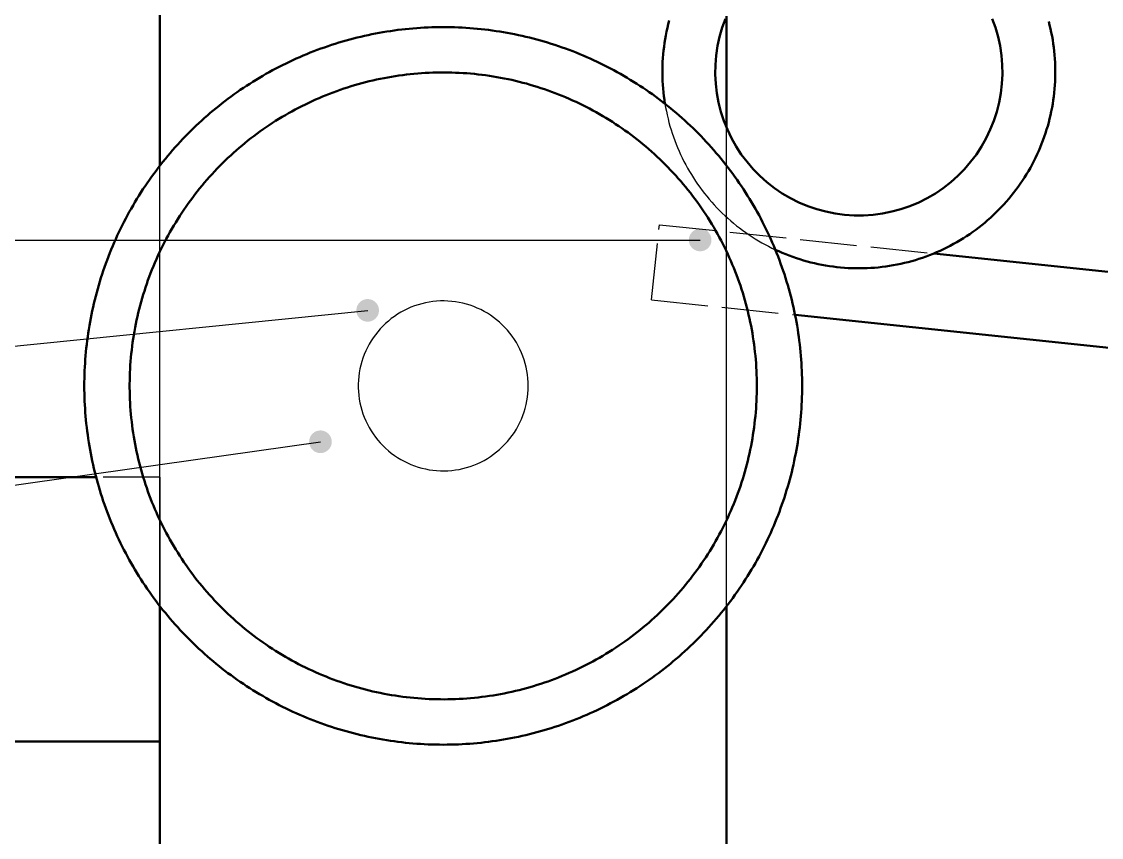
# Model space of a CAD drawing. Header units: millimetres. Extents: x 0 to 594, y 0 to 420.
# Drawn here: x 299.8 to 357, y 299.8 to 343 of the extents above; entities that cross this region are included whole.
import ezdxf

# ---------------------------------------------------------------- set-up
doc = ezdxf.new("R2010")
doc.units = ezdxf.units.MM
doc.linetypes.add('ISO02-TRAZOS', pattern=[3.75, 3, -0.75])
for name, color, linetype, lineweight in [('01-VISIBLE', 7, 'CONTINUOUS', 50), ('02-OCULTA', 4, 'ISO02-TRAZOS', 25), ('08-FINA', 5, 'CONTINUOUS', 25)]:
    doc.layers.add(name, color=color, linetype=linetype, lineweight=lineweight)

msp = doc.modelspace()

# ---------------------------------------------------------------- hatches: boundary and pattern name
at = {"layer": '08-FINA'}
h = msp.add_hatch(color=7, dxfattribs=at)
h.dxf.hatch_style = 1
edge = h.paths.add_edge_path()
edge.add_arc((335.767, 331.443), 0.6, 0, 360)
h = msp.add_hatch(color=7, dxfattribs=at)
h.dxf.hatch_style = 1
edge = h.paths.add_edge_path()
edge.add_arc((318.167, 327.717), 0.6, 0, 360)
h = msp.add_hatch(color=7, dxfattribs=at)
h.dxf.hatch_style = 1
edge = h.paths.add_edge_path()
edge.add_arc((315.667, 320.759), 0.6, 0, 360)

# ---------------------------------------------------------------- linework, layer by layer
at = {"layer": '01-VISIBLE'}
for points in [[(307.167, 335.379), (307.167, 349.107)], [(334.13, 343.069), (334.079, 342.873), (334.032, 342.677), (333.988, 342.479), (333.949, 342.281), (333.913, 342.081), (333.881, 341.882), (333.853, 341.681), (333.829, 341.48), (333.809, 341.279), (333.793, 341.078), (333.78, 340.876), (333.772, 340.673), (333.767, 340.471), (333.767, 340.269), (333.77, 340.067), (333.778, 339.864), (333.789, 339.662), (333.804, 339.461), (333.823, 339.259), (333.846, 339.058), (333.873, 338.858), (333.904, 338.658)], [(351.224, 343.164), (351.395, 342.691), (351.534, 342.209), (351.641, 341.718), (351.716, 341.221), (351.757, 340.72), (351.766, 340.217), (351.741, 339.715), (351.683, 339.216), (351.592, 338.722), (351.468, 338.235), (351.313, 337.757), (351.127, 337.29), (350.91, 336.837), (350.663, 336.399), (350.388, 335.978), (350.086, 335.576), (349.758, 335.196), (349.406, 334.837), (349.03, 334.503), (348.634, 334.194), (348.218, 333.913), (347.784, 333.659), (347.334, 333.434), (346.871, 333.24), (346.395, 333.077), (345.91, 332.946), (345.418, 332.847), (344.919, 332.78), (344.418, 332.747), (343.915, 332.747), (343.414, 332.78), (342.916, 332.847), (342.423, 332.946), (341.938, 333.077), (341.463, 333.24), (340.999, 333.434), (340.549, 333.659), (340.116, 333.913), (339.699, 334.194), (339.303, 334.503), (338.928, 334.837), (338.575, 335.196), (338.247, 335.576), (337.945, 335.978), (337.67, 336.399), (337.424, 336.837), (337.207, 337.29), (337.02, 337.757), (336.865, 338.235), (336.742, 338.722), (336.651, 339.216), (336.593, 339.715), (336.568, 340.217), (336.576, 340.72), (336.618, 341.221), (336.692, 341.718), (336.799, 342.209), (336.939, 342.691), (337.11, 343.164)], [(337.167, 337.383), (337.167, 343.303)], [(339.744, 330.93), (339.926, 330.847), (340.11, 330.767), (340.294, 330.691), (340.481, 330.618), (340.669, 330.549), (340.858, 330.483), (341.048, 330.422), (341.239, 330.363), (341.432, 330.309), (341.625, 330.258), (341.82, 330.211), (342.015, 330.168), (342.211, 330.128), (342.408, 330.093), (342.605, 330.061), (342.803, 330.033), (343.002, 330.008), (343.201, 329.988), (343.4, 329.971), (343.6, 329.958), (343.8, 329.949), (344, 329.944), (344.2, 329.943), (344.4, 329.946), (344.6, 329.952), (344.799, 329.962), (344.999, 329.976), (345.198, 329.994), (345.397, 330.016), (345.596, 330.042), (345.793, 330.071), (345.991, 330.104), (346.187, 330.141), (346.383, 330.182), (346.578, 330.226), (346.772, 330.275), (346.965, 330.327), (347.158, 330.382), (347.349, 330.442), (347.538, 330.505), (347.727, 330.571), (347.914, 330.642), (348.1, 330.715), (348.285, 330.793), (348.468, 330.874), (348.649, 330.958), (348.829, 331.046), (349.006, 331.138), (349.183, 331.232), (349.357, 331.331), (349.529, 331.432), (349.7, 331.537), (349.868, 331.645), (350.034, 331.756), (350.198, 331.871), (350.36, 331.988), (350.52, 332.109), (350.677, 332.233), (350.832, 332.359), (350.984, 332.489), (351.134, 332.622), (351.281, 332.757), (351.426, 332.895), (351.568, 333.036), (351.707, 333.18), (351.843, 333.326), (351.977, 333.475), (352.107, 333.627), (352.235, 333.781), (352.36, 333.937), (352.481, 334.096), (352.6, 334.257), (352.715, 334.42), (352.828, 334.586), (352.937, 334.753), (353.043, 334.923), (353.145, 335.095), (353.245, 335.269), (353.341, 335.444), (353.433, 335.621), (353.522, 335.801), (353.608, 335.981), (353.69, 336.164), (353.769, 336.348), (353.844, 336.533), (353.915, 336.72), (353.983, 336.908), (354.047, 337.098), (354.108, 337.288), (354.165, 337.48), (354.218, 337.673), (354.268, 337.867), (354.313, 338.061), (354.355, 338.257), (354.394, 338.453), (354.428, 338.65), (354.459, 338.848), (354.486, 339.046), (354.509, 339.245), (354.528, 339.444), (354.543, 339.643), (354.555, 339.843), (354.562, 340.043), (354.566, 340.243), (354.566, 340.443), (354.562, 340.643), (354.555, 340.843), (354.543, 341.043), (354.528, 341.242), (354.509, 341.441), (354.485, 341.64), (354.459, 341.838), (354.428, 342.036), (354.393, 342.233), (354.355, 342.429), (354.313, 342.625), (354.267, 342.82), (354.218, 343.013)], [(322.167, 342.717), (321.966, 342.716), (321.766, 342.713), (321.566, 342.707), (321.366, 342.7), (321.166, 342.691), (320.966, 342.679), (320.766, 342.665), (320.566, 342.649), (320.367, 342.631), (320.167, 342.611), (319.968, 342.589), (319.769, 342.565), (319.571, 342.539), (319.373, 342.51), (319.175, 342.48), (318.977, 342.447), (318.78, 342.413), (318.583, 342.376), (318.386, 342.337), (318.19, 342.296), (317.995, 342.253), (317.799, 342.208), (317.605, 342.161), (317.411, 342.112), (317.217, 342.061), (317.024, 342.008), (316.831, 341.952), (316.639, 341.895), (316.448, 341.836), (316.257, 341.775), (316.067, 341.711), (315.878, 341.646), (315.689, 341.579), (315.501, 341.509), (315.314, 341.438), (315.128, 341.365), (314.942, 341.29), (314.757, 341.213), (314.573, 341.134), (314.39, 341.053), (314.208, 340.97), (314.026, 340.885), (313.846, 340.798), (313.666, 340.709), (313.487, 340.619), (313.31, 340.526), (313.133, 340.432), (312.957, 340.336), (312.783, 340.238), (312.609, 340.138), (312.436, 340.036), (312.265, 339.933), (312.094, 339.827), (311.925, 339.72), (311.757, 339.612), (311.59, 339.501), (311.424, 339.389), (311.26, 339.274), (311.096, 339.159), (310.934, 339.041), (310.773, 338.922), (310.613, 338.801), (310.455, 338.678), (310.298, 338.554), (310.142, 338.428), (309.988, 338.3), (309.835, 338.171), (309.683, 338.04), (309.533, 337.908), (309.384, 337.774), (309.236, 337.638), (309.09, 337.501), (308.946, 337.363), (308.803, 337.223), (308.661, 337.081), (308.521, 336.938), (308.382, 336.793), (308.245, 336.647), (308.11, 336.5), (307.976, 336.351), (307.843, 336.201), (307.712, 336.049), (307.583, 335.896), (307.456, 335.741), (307.33, 335.586), (307.205, 335.429), (307.083, 335.27), (306.962, 335.111), (306.843, 334.95), (306.725, 334.787), (306.609, 334.624), (306.495, 334.459), (306.383, 334.294), (306.272, 334.127), (306.163, 333.958), (306.056, 333.789), (305.951, 333.619), (305.847, 333.447), (305.746, 333.275), (305.646, 333.101), (305.548, 332.926), (305.452, 332.751), (305.357, 332.574), (305.265, 332.396), (305.174, 332.218), (305.086, 332.038), (304.999, 331.857), (304.914, 331.676), (304.831, 331.494), (304.75, 331.311), (304.671, 331.126), (304.594, 330.942), (304.519, 330.756), (304.445, 330.57), (304.374, 330.382), (304.305, 330.194), (304.238, 330.006), (304.172, 329.816), (304.109, 329.626), (304.048, 329.436), (303.988, 329.244), (303.931, 329.052), (303.876, 328.86), (303.823, 328.667), (303.772, 328.473), (303.722, 328.279), (303.675, 328.084), (303.63, 327.889), (303.587, 327.693), (303.547, 327.497), (303.508, 327.301), (303.471, 327.104), (303.436, 326.907), (303.404, 326.709), (303.373, 326.511), (303.345, 326.313), (303.319, 326.114), (303.294, 325.915), (303.272, 325.716), (303.252, 325.517), (303.234, 325.317), (303.218, 325.118), (303.205, 324.918), (303.193, 324.718), (303.184, 324.518), (303.176, 324.318), (303.171, 324.118), (303.168, 323.917), (303.167, 323.717), (303.168, 323.517), (303.171, 323.316), (303.176, 323.116), (303.184, 322.916), (303.193, 322.716), (303.205, 322.516), (303.218, 322.316), (303.234, 322.116), (303.252, 321.917), (303.272, 321.718), (303.294, 321.519), (303.319, 321.32), (303.345, 321.121), (303.373, 320.923), (303.404, 320.725), (303.436, 320.527), (303.471, 320.33), (303.508, 320.133), (303.547, 319.937), (303.587, 319.74), (303.63, 319.545), (303.675, 319.35), (303.722, 319.155), (303.772, 318.961), (303.823, 318.767), (303.876, 318.574), (303.931, 318.381), (303.988, 318.19), (304.048, 317.998), (304.109, 317.808), (304.172, 317.617), (304.238, 317.428), (304.305, 317.239), (304.374, 317.052), (304.445, 316.864), (304.519, 316.678), (304.594, 316.492), (304.671, 316.307), (304.75, 316.123), (304.831, 315.94), (304.914, 315.758), (304.999, 315.576), (305.086, 315.396), (305.174, 315.216), (305.265, 315.038), (305.357, 314.86), (305.452, 314.683), (305.548, 314.508), (305.646, 314.333), (305.746, 314.159), (305.847, 313.987), (305.951, 313.815), (306.056, 313.645), (306.163, 313.475), (306.272, 313.307), (306.383, 313.14), (306.495, 312.974), (306.609, 312.81), (306.725, 312.646), (306.843, 312.484), (306.962, 312.323), (307.083, 312.164), (307.205, 312.005), (307.33, 311.848), (307.456, 311.693), (307.583, 311.538), (307.712, 311.385), (307.843, 311.233), (307.976, 311.083), (308.11, 310.934), (308.245, 310.787), (308.382, 310.641), (308.521, 310.496), (308.661, 310.353), (308.803, 310.211), (308.946, 310.071), (309.09, 309.933), (309.236, 309.795), (309.384, 309.66), (309.533, 309.526), (309.683, 309.394), (309.835, 309.263), (309.988, 309.134), (310.142, 309.006), (310.298, 308.88), (310.455, 308.756), (310.613, 308.633), (310.773, 308.512), (310.934, 308.393), (311.096, 308.275), (311.26, 308.159), (311.424, 308.045), (311.59, 307.933), (311.757, 307.822), (311.925, 307.713), (312.094, 307.606), (312.265, 307.501), (312.436, 307.398), (312.609, 307.296), (312.783, 307.196), (312.957, 307.098), (313.133, 307.002), (313.31, 306.908), (313.487, 306.815), (313.666, 306.725), (313.846, 306.636), (314.026, 306.549), (314.208, 306.464), (314.39, 306.381), (314.573, 306.3), (314.757, 306.221), (314.942, 306.144), (315.128, 306.069), (315.314, 305.996), (315.501, 305.924), (315.689, 305.855), (315.878, 305.788), (316.067, 305.723), (316.257, 305.659), (316.448, 305.598), (316.639, 305.539), (316.831, 305.481), (317.024, 305.426), (317.217, 305.373), (317.411, 305.322), (317.605, 305.273), (317.799, 305.226), (317.995, 305.181), (318.19, 305.138), (318.386, 305.097), (318.583, 305.058), (318.78, 305.021), (318.977, 304.987), (319.175, 304.954), (319.373, 304.924), (319.571, 304.895), (319.769, 304.869), (319.968, 304.845), (320.167, 304.822), (320.367, 304.802), (320.566, 304.784), (320.766, 304.769), (320.966, 304.755), (321.166, 304.743), (321.366, 304.734), (321.566, 304.726), (321.766, 304.721), (321.966, 304.718), (322.167, 304.717)], [(322.167, 304.717), (322.367, 304.718), (322.567, 304.721), (322.767, 304.726), (322.968, 304.734), (323.168, 304.743), (323.368, 304.755), (323.568, 304.769), (323.767, 304.784), (323.967, 304.802), (324.166, 304.822), (324.365, 304.845), (324.564, 304.869), (324.762, 304.895), (324.961, 304.924), (325.159, 304.954), (325.356, 304.987), (325.554, 305.021), (325.751, 305.058), (325.947, 305.097), (326.143, 305.138), (326.339, 305.181), (326.534, 305.226), (326.729, 305.273), (326.923, 305.322), (327.116, 305.373), (327.31, 305.426), (327.502, 305.481), (327.694, 305.539), (327.885, 305.598), (328.076, 305.659), (328.266, 305.723), (328.455, 305.788), (328.644, 305.855), (328.832, 305.924), (329.019, 305.996), (329.206, 306.069), (329.391, 306.144), (329.576, 306.221), (329.76, 306.3), (329.943, 306.381), (330.126, 306.464), (330.307, 306.549), (330.488, 306.636), (330.667, 306.725), (330.846, 306.815), (331.024, 306.908), (331.2, 307.002), (331.376, 307.098), (331.551, 307.196), (331.724, 307.296), (331.897, 307.398), (332.069, 307.501), (332.239, 307.606), (332.408, 307.713), (332.576, 307.822), (332.743, 307.933), (332.909, 308.045), (333.074, 308.159), (333.237, 308.275), (333.399, 308.393), (333.56, 308.512), (333.72, 308.633), (333.878, 308.756), (334.035, 308.88), (334.191, 309.006), (334.345, 309.134), (334.499, 309.263), (334.65, 309.394), (334.801, 309.526), (334.949, 309.66), (335.097, 309.795), (335.243, 309.933), (335.388, 310.071), (335.531, 310.211), (335.672, 310.353), (335.812, 310.496), (335.951, 310.641), (336.088, 310.787), (336.224, 310.934), (336.358, 311.083), (336.49, 311.233), (336.621, 311.385), (336.75, 311.538), (336.878, 311.693), (337.004, 311.848), (337.128, 312.005), (337.251, 312.164), (337.371, 312.323), (337.491, 312.484), (337.608, 312.646), (337.724, 312.81), (337.838, 312.974), (337.951, 313.14), (338.061, 313.307), (338.17, 313.475), (338.277, 313.645), (338.383, 313.815), (338.486, 313.987), (338.588, 314.159), (338.688, 314.333), (338.786, 314.508), (338.882, 314.683), (338.976, 314.86), (339.068, 315.038), (339.159, 315.216), (339.248, 315.396), (339.334, 315.576), (339.419, 315.758), (339.502, 315.94), (339.583, 316.123), (339.662, 316.307), (339.739, 316.492), (339.815, 316.678), (339.888, 316.864), (339.959, 317.052), (340.028, 317.239), (340.096, 317.428), (340.161, 317.617), (340.224, 317.808), (340.286, 317.998), (340.345, 318.19), (340.402, 318.381), (340.457, 318.574), (340.511, 318.767), (340.562, 318.961), (340.611, 319.155), (340.658, 319.35), (340.703, 319.545), (340.746, 319.74), (340.787, 319.937), (340.826, 320.133), (340.862, 320.33), (340.897, 320.527), (340.93, 320.725), (340.96, 320.923), (340.989, 321.121), (341.015, 321.32), (341.039, 321.519), (341.061, 321.718), (341.081, 321.917), (341.099, 322.116), (341.115, 322.316), (341.129, 322.516), (341.14, 322.716), (341.15, 322.916), (341.157, 323.116), (341.162, 323.316), (341.166, 323.517), (341.167, 323.717), (341.166, 323.917), (341.162, 324.118), (341.157, 324.318), (341.15, 324.518), (341.14, 324.718), (341.129, 324.918), (341.115, 325.118), (341.099, 325.317), (341.081, 325.517), (341.061, 325.716), (341.039, 325.915), (341.015, 326.114), (340.989, 326.313), (340.96, 326.511), (340.93, 326.709), (340.897, 326.907), (340.862, 327.104), (340.826, 327.301), (340.787, 327.497), (340.746, 327.693), (340.703, 327.889), (340.658, 328.084), (340.611, 328.279), (340.562, 328.473), (340.511, 328.667), (340.457, 328.86), (340.402, 329.052), (340.345, 329.244), (340.286, 329.436), (340.224, 329.626), (340.161, 329.816), (340.096, 330.006), (340.028, 330.194), (339.959, 330.382), (339.888, 330.57), (339.815, 330.756), (339.739, 330.942), (339.662, 331.126), (339.583, 331.311), (339.502, 331.494), (339.419, 331.676), (339.334, 331.857), (339.248, 332.038), (339.159, 332.218), (339.068, 332.396), (338.976, 332.574), (338.882, 332.751), (338.786, 332.926), (338.688, 333.101), (338.588, 333.275), (338.486, 333.447), (338.383, 333.619), (338.277, 333.789), (338.17, 333.958), (338.061, 334.127), (337.951, 334.294), (337.838, 334.459), (337.724, 334.624), (337.608, 334.787), (337.491, 334.95), (337.371, 335.111), (337.251, 335.27), (337.128, 335.429), (337.004, 335.586), (336.878, 335.741), (336.75, 335.896), (336.621, 336.049), (336.49, 336.201), (336.358, 336.351), (336.224, 336.5), (336.088, 336.647), (335.951, 336.793), (335.812, 336.938), (335.672, 337.081), (335.531, 337.223), (335.388, 337.363), (335.243, 337.501), (335.097, 337.638), (334.949, 337.774), (334.801, 337.908), (334.65, 338.04), (334.499, 338.171), (334.345, 338.3), (334.191, 338.428), (334.035, 338.554), (333.878, 338.678), (333.72, 338.801), (333.56, 338.922), (333.399, 339.041), (333.237, 339.159), (333.074, 339.274), (332.909, 339.389), (332.743, 339.501), (332.576, 339.612), (332.408, 339.72), (332.239, 339.827), (332.069, 339.933), (331.897, 340.036), (331.724, 340.138), (331.551, 340.238), (331.376, 340.336), (331.2, 340.432), (331.024, 340.526), (330.846, 340.619), (330.667, 340.709), (330.488, 340.798), (330.307, 340.885), (330.126, 340.97), (329.943, 341.053), (329.76, 341.134), (329.576, 341.213), (329.391, 341.29), (329.206, 341.365), (329.019, 341.438), (328.832, 341.509), (328.644, 341.579), (328.455, 341.646), (328.266, 341.711), (328.076, 341.775), (327.885, 341.836), (327.694, 341.895), (327.502, 341.952), (327.31, 342.008), (327.116, 342.061), (326.923, 342.112), (326.729, 342.161), (326.534, 342.208), (326.339, 342.253), (326.143, 342.296), (325.947, 342.337), (325.751, 342.376), (325.554, 342.413), (325.356, 342.447), (325.159, 342.48), (324.961, 342.51), (324.762, 342.539), (324.564, 342.565), (324.365, 342.589), (324.166, 342.611), (323.967, 342.631), (323.767, 342.649), (323.568, 342.665), (323.368, 342.679), (323.168, 342.691), (322.968, 342.7), (322.767, 342.707), (322.567, 342.713), (322.367, 342.716), (322.167, 342.717)], [(338.767, 323.717), (338.765, 323.917), (338.762, 324.117), (338.756, 324.317), (338.747, 324.517), (338.736, 324.717), (338.723, 324.917), (338.708, 325.117), (338.689, 325.316), (338.669, 325.515), (338.646, 325.714), (338.621, 325.913), (338.593, 326.111), (338.563, 326.309), (338.531, 326.506), (338.496, 326.703), (338.459, 326.9), (338.419, 327.096), (338.377, 327.292), (338.333, 327.487), (338.286, 327.682), (338.237, 327.876), (338.186, 328.07), (338.132, 328.263), (338.076, 328.455), (338.018, 328.646), (337.957, 328.837), (337.894, 329.027), (337.829, 329.216), (337.762, 329.405), (337.692, 329.593), (337.62, 329.779), (337.546, 329.965), (337.469, 330.15), (337.391, 330.334), (337.31, 330.518), (337.227, 330.7), (337.141, 330.881), (337.054, 331.061), (336.964, 331.24), (336.872, 331.418), (336.778, 331.594), (336.682, 331.77), (336.584, 331.945), (336.484, 332.118), (336.382, 332.29), (336.277, 332.461), (336.171, 332.63), (336.062, 332.798), (335.952, 332.965), (335.839, 333.131), (335.725, 333.295), (335.608, 333.458), (335.49, 333.619), (335.369, 333.779), (335.247, 333.938), (335.123, 334.095), (334.997, 334.25), (334.869, 334.404), (334.739, 334.557), (334.607, 334.707), (334.474, 334.857), (334.339, 335.004), (334.202, 335.15), (334.063, 335.295), (333.922, 335.437), (333.78, 335.578), (333.636, 335.717), (333.491, 335.855), (333.343, 335.99), (333.195, 336.124), (333.044, 336.256), (332.892, 336.387), (332.739, 336.515), (332.584, 336.642), (332.427, 336.766), (332.269, 336.889), (332.109, 337.01), (331.948, 337.129), (331.786, 337.246), (331.622, 337.361), (331.457, 337.474), (331.29, 337.585), (331.122, 337.694), (330.953, 337.801), (330.782, 337.906), (330.611, 338.009), (330.438, 338.11), (330.264, 338.208), (330.088, 338.305), (329.912, 338.399), (329.734, 338.492), (329.555, 338.582), (329.376, 338.67), (329.195, 338.756), (329.013, 338.839), (328.83, 338.921), (328.646, 339), (328.461, 339.077), (328.276, 339.152), (328.089, 339.225), (327.902, 339.295), (327.713, 339.363), (327.524, 339.429), (327.334, 339.492), (327.144, 339.553), (326.952, 339.612), (326.76, 339.669), (326.568, 339.723), (326.374, 339.775), (326.18, 339.824), (325.986, 339.872), (325.791, 339.917), (325.595, 339.959), (325.399, 339.999), (325.202, 340.037), (325.005, 340.072), (324.808, 340.105), (324.61, 340.136), (324.412, 340.164), (324.213, 340.19), (324.015, 340.214), (323.816, 340.235), (323.616, 340.254), (323.417, 340.27), (323.217, 340.284), (323.017, 340.295), (322.817, 340.304), (322.617, 340.311), (322.417, 340.315), (322.217, 340.317), (322.017, 340.316), (321.816, 340.313), (321.616, 340.308), (321.416, 340.3), (321.216, 340.29), (321.016, 340.277), (320.817, 340.262), (320.617, 340.244), (320.418, 340.225), (320.219, 340.202), (320.021, 340.178), (319.822, 340.151), (319.624, 340.121), (319.427, 340.089), (319.229, 340.055), (319.033, 340.018), (318.836, 339.979), (318.64, 339.938), (318.445, 339.894), (318.25, 339.848), (318.056, 339.8), (317.862, 339.749), (317.669, 339.696), (317.477, 339.641), (317.285, 339.583), (317.094, 339.523), (316.904, 339.461), (316.714, 339.396), (316.526, 339.329), (316.338, 339.26), (316.151, 339.189), (315.965, 339.115), (315.779, 339.039), (315.595, 338.961), (315.412, 338.88), (315.229, 338.798), (315.048, 338.713), (314.868, 338.626), (314.688, 338.537), (314.51, 338.446), (314.333, 338.352), (314.157, 338.257), (313.983, 338.159), (313.809, 338.059), (313.637, 337.958), (313.465, 337.854), (313.296, 337.748), (313.127, 337.64), (312.96, 337.53), (312.794, 337.418), (312.629, 337.304), (312.466, 337.188), (312.304, 337.07), (312.144, 336.95), (311.985, 336.828), (311.828, 336.704), (311.672, 336.579), (311.518, 336.451), (311.365, 336.322), (311.214, 336.191), (311.064, 336.058), (310.916, 335.923), (310.77, 335.786), (310.625, 335.648), (310.482, 335.508), (310.341, 335.366), (310.201, 335.223), (310.063, 335.078), (309.927, 334.931), (309.793, 334.782), (309.66, 334.632), (309.529, 334.481), (309.4, 334.327), (309.273, 334.173), (309.148, 334.016), (309.025, 333.859), (308.904, 333.7), (308.784, 333.539), (308.667, 333.377), (308.551, 333.213), (308.438, 333.048), (308.326, 332.882), (308.217, 332.715), (308.109, 332.546), (308.004, 332.375), (307.9, 332.204), (307.799, 332.031), (307.7, 331.858), (307.603, 331.682), (307.508, 331.506), (307.415, 331.329), (307.324, 331.15), (307.235, 330.971), (307.149, 330.79), (307.065, 330.609), (306.983, 330.426), (306.903, 330.242), (306.825, 330.058), (306.75, 329.872), (306.677, 329.686), (306.606, 329.499), (306.538, 329.311), (306.471, 329.122), (306.407, 328.932), (306.345, 328.742), (306.286, 328.551), (306.229, 328.359), (306.174, 328.166), (306.122, 327.973), (306.071, 327.779), (306.024, 327.585), (305.978, 327.39), (305.935, 327.194), (305.894, 326.998), (305.856, 326.802), (305.82, 326.605), (305.786, 326.408), (305.755, 326.21), (305.726, 326.012), (305.7, 325.813), (305.675, 325.615), (305.654, 325.416), (305.635, 325.216), (305.618, 325.017), (305.603, 324.817), (305.591, 324.617), (305.581, 324.417), (305.574, 324.217), (305.569, 324.017), (305.567, 323.817), (305.567, 323.617), (305.569, 323.417), (305.574, 323.217), (305.581, 323.016), (305.591, 322.817), (305.603, 322.617), (305.618, 322.417), (305.635, 322.218), (305.654, 322.018), (305.675, 321.819), (305.7, 321.621), (305.726, 321.422), (305.755, 321.224), (305.786, 321.026), (305.82, 320.829), (305.856, 320.632), (305.894, 320.436), (305.935, 320.24), (305.978, 320.044), (306.024, 319.849), (306.071, 319.655), (306.122, 319.461), (306.174, 319.268), (306.229, 319.075), (306.286, 318.883), (306.345, 318.692), (306.407, 318.502), (306.471, 318.312), (306.538, 318.123), (306.606, 317.935), (306.677, 317.748), (306.75, 317.561), (306.825, 317.376), (306.903, 317.191), (306.983, 317.008), (307.065, 316.825), (307.149, 316.644), (307.235, 316.463), (307.324, 316.283), (307.415, 316.105), (307.508, 315.928), (307.603, 315.751), (307.7, 315.576), (307.799, 315.402), (307.9, 315.23), (308.004, 315.058), (308.109, 314.888), (308.217, 314.719), (308.326, 314.552), (308.438, 314.386), (308.551, 314.221), (308.667, 314.057), (308.784, 313.895), (308.904, 313.734), (309.025, 313.575), (309.148, 313.417), (309.273, 313.261), (309.4, 313.106), (309.529, 312.953), (309.66, 312.802), (309.793, 312.652), (309.927, 312.503), (310.063, 312.356), (310.201, 312.211), (310.341, 312.068), (310.482, 311.926), (310.625, 311.786), (310.77, 311.648), (310.916, 311.511), (311.064, 311.376), (311.214, 311.243), (311.365, 311.112), (311.518, 310.983), (311.672, 310.855), (311.828, 310.73), (311.985, 310.606), (312.144, 310.484), (312.304, 310.364), (312.466, 310.246), (312.629, 310.13), (312.794, 310.016), (312.96, 309.904), (313.127, 309.794), (313.296, 309.686), (313.465, 309.58), (313.637, 309.476), (313.809, 309.374), (313.983, 309.275), (314.157, 309.177), (314.333, 309.081), (314.51, 308.988), (314.688, 308.897), (314.868, 308.808), (315.048, 308.721), (315.229, 308.636), (315.412, 308.553), (315.595, 308.473), (315.779, 308.395), (315.965, 308.319), (316.151, 308.245), (316.338, 308.174), (316.526, 308.105), (316.714, 308.038), (316.904, 307.973), (317.094, 307.911), (317.285, 307.851), (317.477, 307.793), (317.669, 307.738), (317.862, 307.685), (318.056, 307.634), (318.25, 307.586), (318.445, 307.54), (318.64, 307.496), (318.836, 307.454), (319.033, 307.415), (319.229, 307.379), (319.427, 307.345), (319.624, 307.313), (319.822, 307.283), (320.021, 307.256), (320.219, 307.232), (320.418, 307.209), (320.617, 307.189), (320.817, 307.172), (321.016, 307.157), (321.216, 307.144), (321.416, 307.134), (321.616, 307.126), (321.816, 307.121), (322.017, 307.118), (322.217, 307.117), (322.417, 307.119), (322.617, 307.123), (322.817, 307.13), (323.017, 307.139), (323.217, 307.15), (323.417, 307.164), (323.616, 307.18), (323.816, 307.199), (324.015, 307.22), (324.213, 307.244), (324.412, 307.269), (324.61, 307.298), (324.808, 307.328), (325.005, 307.361), (325.202, 307.397), (325.399, 307.435), (325.595, 307.475), (325.791, 307.517), (325.986, 307.562), (326.18, 307.609), (326.374, 307.659), (326.568, 307.711), (326.76, 307.765), (326.952, 307.822), (327.144, 307.881), (327.334, 307.942), (327.524, 308.005), (327.713, 308.071), (327.902, 308.139), (328.089, 308.209), (328.276, 308.282), (328.461, 308.357), (328.646, 308.434), (328.83, 308.513), (329.013, 308.594), (329.195, 308.678), (329.376, 308.764), (329.555, 308.852), (329.734, 308.942), (329.912, 309.035), (330.088, 309.129), (330.264, 309.226), (330.438, 309.324), (330.611, 309.425), (330.782, 309.528), (330.953, 309.633), (331.122, 309.74), (331.29, 309.849), (331.457, 309.96), (331.622, 310.073), (331.786, 310.188), (331.948, 310.305), (332.109, 310.424), (332.269, 310.545), (332.427, 310.668), (332.584, 310.792), (332.739, 310.919), (332.892, 311.047), (333.044, 311.177), (333.195, 311.31), (333.343, 311.443), (333.491, 311.579), (333.636, 311.717), (333.78, 311.856), (333.922, 311.997), (334.063, 312.139), (334.202, 312.284), (334.339, 312.43), (334.474, 312.577), (334.607, 312.726), (334.739, 312.877), (334.869, 313.03), (334.997, 313.184), (335.123, 313.339), (335.247, 313.496), (335.369, 313.655), (335.49, 313.815), (335.608, 313.976), (335.725, 314.139), (335.839, 314.303), (335.952, 314.468), (336.062, 314.635), (336.171, 314.804), (336.277, 314.973), (336.382, 315.144), (336.484, 315.316), (336.584, 315.489), (336.682, 315.664), (336.778, 315.839), (336.872, 316.016), (336.964, 316.194), (337.054, 316.373), (337.141, 316.553), (337.227, 316.734), (337.31, 316.916), (337.391, 317.099), (337.469, 317.284), (337.546, 317.469), (337.62, 317.654), (337.692, 317.841), (337.762, 318.029), (337.829, 318.217), (337.894, 318.407), (337.957, 318.597), (338.018, 318.788), (338.076, 318.979), (338.132, 319.171), (338.186, 319.364), (338.237, 319.558), (338.286, 319.752), (338.333, 319.946), (338.377, 320.142), (338.419, 320.337), (338.459, 320.534), (338.496, 320.73), (338.531, 320.928), (338.563, 321.125), (338.593, 321.323), (338.621, 321.521), (338.646, 321.72), (338.669, 321.919), (338.689, 322.118), (338.708, 322.317), (338.723, 322.517), (338.736, 322.717), (338.747, 322.916), (338.756, 323.116), (338.762, 323.317), (338.765, 323.517), (338.767, 323.717)], [(348.132, 330.728), (403.147, 324.946)], [(340.791, 327.478), (402.915, 320.948)], [(303.792, 318.883), (294.167, 318.883)], [(307.167, 291.174), (307.167, 312.055)], [(337.167, 291.174), (337.167, 312.055)], [(307.167, 304.883), (294.167, 304.883)]]:
    msp.add_lwpolyline(points, dxfattribs=at)
at = {"layer": '02-OCULTA'}
for points in [[(307.167, 291.174), (307.167, 350.343)], [(337.167, 291.174), (337.167, 350.343)], [(341.167, 323.717), (341.166, 323.917), (341.162, 324.118), (341.157, 324.318), (341.15, 324.518), (341.14, 324.718), (341.129, 324.918), (341.115, 325.118), (341.099, 325.317), (341.081, 325.517), (341.061, 325.716), (341.039, 325.915), (341.015, 326.114), (340.989, 326.313), (340.96, 326.511), (340.93, 326.709), (340.897, 326.907), (340.862, 327.104), (340.826, 327.301), (340.787, 327.497), (340.746, 327.693), (340.703, 327.889), (340.658, 328.084), (340.611, 328.279), (340.562, 328.473), (340.511, 328.667), (340.457, 328.86), (340.402, 329.052), (340.345, 329.244), (340.286, 329.436), (340.224, 329.626), (340.161, 329.816), (340.096, 330.006), (340.028, 330.194), (339.959, 330.382), (339.888, 330.57), (339.815, 330.756), (339.739, 330.942), (339.662, 331.126), (339.583, 331.311), (339.502, 331.494), (339.419, 331.676), (339.334, 331.857), (339.248, 332.038), (339.159, 332.218), (339.068, 332.396), (338.976, 332.574), (338.882, 332.751), (338.786, 332.926), (338.688, 333.101), (338.588, 333.275), (338.486, 333.447), (338.383, 333.619), (338.277, 333.789), (338.17, 333.958), (338.061, 334.127), (337.951, 334.294), (337.838, 334.459), (337.724, 334.624), (337.608, 334.787), (337.491, 334.95), (337.371, 335.111), (337.251, 335.27), (337.128, 335.429), (337.004, 335.586), (336.878, 335.741), (336.75, 335.896), (336.621, 336.049), (336.49, 336.201), (336.358, 336.351), (336.224, 336.5), (336.088, 336.647), (335.951, 336.793), (335.812, 336.938), (335.672, 337.081), (335.531, 337.223), (335.388, 337.363), (335.243, 337.501), (335.097, 337.638), (334.949, 337.774), (334.801, 337.908), (334.65, 338.04), (334.499, 338.171), (334.345, 338.3), (334.191, 338.428), (334.035, 338.554), (333.878, 338.678), (333.72, 338.801), (333.56, 338.922), (333.399, 339.041), (333.237, 339.159), (333.074, 339.274), (332.909, 339.389), (332.743, 339.501), (332.576, 339.612), (332.408, 339.72), (332.239, 339.827), (332.069, 339.933), (331.897, 340.036), (331.724, 340.138), (331.551, 340.238), (331.376, 340.336), (331.2, 340.432), (331.024, 340.526), (330.846, 340.619), (330.667, 340.709), (330.488, 340.798), (330.307, 340.885), (330.126, 340.97), (329.943, 341.053), (329.76, 341.134), (329.576, 341.213), (329.391, 341.29), (329.206, 341.365), (329.019, 341.438), (328.832, 341.509), (328.644, 341.579), (328.455, 341.646), (328.266, 341.711), (328.076, 341.775), (327.885, 341.836), (327.694, 341.895), (327.502, 341.952), (327.31, 342.008), (327.116, 342.061), (326.923, 342.112), (326.729, 342.161), (326.534, 342.208), (326.339, 342.253), (326.143, 342.296), (325.947, 342.337), (325.751, 342.376), (325.554, 342.413), (325.356, 342.447), (325.159, 342.48), (324.961, 342.51), (324.762, 342.539), (324.564, 342.565), (324.365, 342.589), (324.166, 342.611), (323.967, 342.631), (323.767, 342.649), (323.568, 342.665), (323.368, 342.679), (323.168, 342.691), (322.968, 342.7), (322.767, 342.707), (322.567, 342.713), (322.367, 342.716), (322.167, 342.717), (321.966, 342.716), (321.766, 342.713), (321.566, 342.707), (321.366, 342.7), (321.166, 342.691), (320.966, 342.679), (320.766, 342.665), (320.566, 342.649), (320.367, 342.631), (320.167, 342.611), (319.968, 342.589), (319.769, 342.565), (319.571, 342.539), (319.373, 342.51), (319.175, 342.48), (318.977, 342.447), (318.78, 342.413), (318.583, 342.376), (318.386, 342.337), (318.19, 342.296), (317.995, 342.253), (317.799, 342.208), (317.605, 342.161), (317.411, 342.112), (317.217, 342.061), (317.024, 342.008), (316.831, 341.952), (316.639, 341.895), (316.448, 341.836), (316.257, 341.775), (316.067, 341.711), (315.878, 341.646), (315.689, 341.579), (315.501, 341.509), (315.314, 341.438), (315.128, 341.365), (314.942, 341.29), (314.757, 341.213), (314.573, 341.134), (314.39, 341.053), (314.208, 340.97), (314.026, 340.885), (313.846, 340.798), (313.666, 340.709), (313.487, 340.619), (313.31, 340.526), (313.133, 340.432), (312.957, 340.336), (312.783, 340.238), (312.609, 340.138), (312.436, 340.036), (312.265, 339.933), (312.094, 339.827), (311.925, 339.72), (311.757, 339.612), (311.59, 339.501), (311.424, 339.389), (311.26, 339.274), (311.096, 339.159), (310.934, 339.041), (310.773, 338.922), (310.613, 338.801), (310.455, 338.678), (310.298, 338.554), (310.142, 338.428), (309.988, 338.3), (309.835, 338.171), (309.683, 338.04), (309.533, 337.908), (309.384, 337.774), (309.236, 337.638), (309.09, 337.501), (308.946, 337.363), (308.803, 337.223), (308.661, 337.081), (308.521, 336.938), (308.382, 336.793), (308.245, 336.647), (308.11, 336.5), (307.976, 336.351), (307.843, 336.201), (307.712, 336.049), (307.583, 335.896), (307.456, 335.741), (307.33, 335.586), (307.205, 335.429), (307.083, 335.27), (306.962, 335.111), (306.843, 334.95), (306.725, 334.787), (306.609, 334.624), (306.495, 334.459), (306.383, 334.294), (306.272, 334.127), (306.163, 333.958), (306.056, 333.789), (305.951, 333.619), (305.847, 333.447), (305.746, 333.275), (305.646, 333.101), (305.548, 332.926), (305.452, 332.751), (305.357, 332.574), (305.265, 332.396), (305.174, 332.218), (305.086, 332.038), (304.999, 331.857), (304.914, 331.676), (304.831, 331.494), (304.75, 331.311), (304.671, 331.126), (304.594, 330.942), (304.519, 330.756), (304.445, 330.57), (304.374, 330.382), (304.305, 330.194), (304.238, 330.006), (304.172, 329.816), (304.109, 329.626), (304.048, 329.436), (303.988, 329.244), (303.931, 329.052), (303.876, 328.86), (303.823, 328.667), (303.772, 328.473), (303.722, 328.279), (303.675, 328.084), (303.63, 327.889), (303.587, 327.693), (303.547, 327.497), (303.508, 327.301), (303.471, 327.104), (303.436, 326.907), (303.404, 326.709), (303.373, 326.511), (303.345, 326.313), (303.319, 326.114), (303.294, 325.915), (303.272, 325.716), (303.252, 325.517), (303.234, 325.317), (303.218, 325.118), (303.205, 324.918), (303.193, 324.718), (303.184, 324.518), (303.176, 324.318), (303.171, 324.118), (303.168, 323.917), (303.167, 323.717), (303.168, 323.517), (303.171, 323.316), (303.176, 323.116), (303.184, 322.916), (303.193, 322.716), (303.205, 322.516), (303.218, 322.316), (303.234, 322.116), (303.252, 321.917), (303.272, 321.718), (303.294, 321.519), (303.319, 321.32), (303.345, 321.121), (303.373, 320.923), (303.404, 320.725), (303.436, 320.527), (303.471, 320.33), (303.508, 320.133), (303.547, 319.937), (303.587, 319.74), (303.63, 319.545), (303.675, 319.35), (303.722, 319.155), (303.772, 318.961), (303.823, 318.767), (303.876, 318.574), (303.931, 318.381), (303.988, 318.19), (304.048, 317.998), (304.109, 317.808), (304.172, 317.617), (304.238, 317.428), (304.305, 317.239), (304.374, 317.052), (304.445, 316.864), (304.519, 316.678), (304.594, 316.492), (304.671, 316.307), (304.75, 316.123), (304.831, 315.94), (304.914, 315.758), (304.999, 315.576), (305.086, 315.396), (305.174, 315.216), (305.265, 315.038), (305.357, 314.86), (305.452, 314.683), (305.548, 314.508), (305.646, 314.333), (305.746, 314.159), (305.847, 313.987), (305.951, 313.815), (306.056, 313.645), (306.163, 313.475), (306.272, 313.307), (306.383, 313.14), (306.495, 312.974), (306.609, 312.81), (306.725, 312.646), (306.843, 312.484), (306.962, 312.323), (307.083, 312.164), (307.205, 312.005), (307.33, 311.848), (307.456, 311.693), (307.583, 311.538), (307.712, 311.385), (307.843, 311.233), (307.976, 311.083), (308.11, 310.934), (308.245, 310.787), (308.382, 310.641), (308.521, 310.496), (308.661, 310.353), (308.803, 310.211), (308.946, 310.071), (309.09, 309.933), (309.236, 309.795), (309.384, 309.66), (309.533, 309.526), (309.683, 309.394), (309.835, 309.263), (309.988, 309.134), (310.142, 309.006), (310.298, 308.88), (310.455, 308.756), (310.613, 308.633), (310.773, 308.512), (310.934, 308.393), (311.096, 308.275), (311.26, 308.159), (311.424, 308.045), (311.59, 307.933), (311.757, 307.822), (311.925, 307.713), (312.094, 307.606), (312.265, 307.501), (312.436, 307.398), (312.609, 307.296), (312.783, 307.196), (312.957, 307.098), (313.133, 307.002), (313.31, 306.908), (313.487, 306.815), (313.666, 306.725), (313.846, 306.636), (314.026, 306.549), (314.208, 306.464), (314.39, 306.381), (314.573, 306.3), (314.757, 306.221), (314.942, 306.144), (315.128, 306.069), (315.314, 305.996), (315.501, 305.924), (315.689, 305.855), (315.878, 305.788), (316.067, 305.723), (316.257, 305.659), (316.448, 305.598), (316.639, 305.539), (316.831, 305.481), (317.024, 305.426), (317.217, 305.373), (317.411, 305.322), (317.605, 305.273), (317.799, 305.226), (317.995, 305.181), (318.19, 305.138), (318.386, 305.097), (318.583, 305.058), (318.78, 305.021), (318.977, 304.987), (319.175, 304.954), (319.373, 304.924), (319.571, 304.895), (319.769, 304.869), (319.968, 304.845), (320.167, 304.822), (320.367, 304.802), (320.566, 304.784), (320.766, 304.769), (320.966, 304.755), (321.166, 304.743), (321.366, 304.734), (321.566, 304.726), (321.766, 304.721), (321.966, 304.718), (322.167, 304.717), (322.367, 304.718), (322.567, 304.721), (322.767, 304.726), (322.968, 304.734), (323.168, 304.743), (323.368, 304.755), (323.568, 304.769), (323.767, 304.784), (323.967, 304.802), (324.166, 304.822), (324.365, 304.845), (324.564, 304.869), (324.762, 304.895), (324.961, 304.924), (325.159, 304.954), (325.356, 304.987), (325.554, 305.021), (325.751, 305.058), (325.947, 305.097), (326.143, 305.138), (326.339, 305.181), (326.534, 305.226), (326.729, 305.273), (326.923, 305.322), (327.116, 305.373), (327.31, 305.426), (327.502, 305.481), (327.694, 305.539), (327.885, 305.598), (328.076, 305.659), (328.266, 305.723), (328.455, 305.788), (328.644, 305.855), (328.832, 305.924), (329.019, 305.996), (329.206, 306.069), (329.391, 306.144), (329.576, 306.221), (329.76, 306.3), (329.943, 306.381), (330.126, 306.464), (330.307, 306.549), (330.488, 306.636), (330.667, 306.725), (330.846, 306.815), (331.024, 306.908), (331.2, 307.002), (331.376, 307.098), (331.551, 307.196), (331.724, 307.296), (331.897, 307.398), (332.069, 307.501), (332.239, 307.606), (332.408, 307.713), (332.576, 307.822), (332.743, 307.933), (332.909, 308.045), (333.074, 308.159), (333.237, 308.275), (333.399, 308.393), (333.56, 308.512), (333.72, 308.633), (333.878, 308.756), (334.035, 308.88), (334.191, 309.006), (334.345, 309.134), (334.499, 309.263), (334.65, 309.394), (334.801, 309.526), (334.949, 309.66), (335.097, 309.795), (335.243, 309.933), (335.388, 310.071), (335.531, 310.211), (335.672, 310.353), (335.812, 310.496), (335.951, 310.641), (336.088, 310.787), (336.224, 310.934), (336.358, 311.083), (336.49, 311.233), (336.621, 311.385), (336.75, 311.538), (336.878, 311.693), (337.004, 311.848), (337.128, 312.005), (337.251, 312.164), (337.371, 312.323), (337.491, 312.484), (337.608, 312.646), (337.724, 312.81), (337.838, 312.974), (337.951, 313.14), (338.061, 313.307), (338.17, 313.475), (338.277, 313.645), (338.383, 313.815), (338.486, 313.987), (338.588, 314.159), (338.688, 314.333), (338.786, 314.508), (338.882, 314.683), (338.976, 314.86), (339.068, 315.038), (339.159, 315.216), (339.248, 315.396), (339.334, 315.576), (339.419, 315.758), (339.502, 315.94), (339.583, 316.123), (339.662, 316.307), (339.739, 316.492), (339.815, 316.678), (339.888, 316.864), (339.959, 317.052), (340.028, 317.239), (340.096, 317.428), (340.161, 317.617), (340.224, 317.808), (340.286, 317.998), (340.345, 318.19), (340.402, 318.381), (340.457, 318.574), (340.511, 318.767), (340.562, 318.961), (340.611, 319.155), (340.658, 319.35), (340.703, 319.545), (340.746, 319.74), (340.787, 319.937), (340.826, 320.133), (340.862, 320.33), (340.897, 320.527), (340.93, 320.725), (340.96, 320.923), (340.989, 321.121), (341.015, 321.32), (341.039, 321.519), (341.061, 321.718), (341.081, 321.917), (341.099, 322.116), (341.115, 322.316), (341.129, 322.516), (341.14, 322.716), (341.15, 322.916), (341.157, 323.116), (341.162, 323.316), (341.166, 323.517), (341.167, 323.717)], [(333.904, 338.658), (333.939, 338.459), (333.977, 338.262), (334.019, 338.065), (334.065, 337.868), (334.115, 337.673), (334.169, 337.479), (334.226, 337.286), (334.287, 337.094), (334.352, 336.903), (334.421, 336.713), (334.493, 336.525), (334.569, 336.338), (334.648, 336.153), (334.731, 335.97), (334.817, 335.788), (334.907, 335.607), (335.001, 335.429), (335.098, 335.252), (335.198, 335.077), (335.302, 334.905), (335.409, 334.734), (335.519, 334.565), (335.633, 334.399), (335.75, 334.234), (335.87, 334.073), (335.993, 333.913), (336.119, 333.756), (336.248, 333.601), (336.38, 333.449), (336.515, 333.299), (336.653, 333.152), (336.794, 333.008), (336.937, 332.867), (337.083, 332.728), (337.232, 332.592), (337.384, 332.459), (337.538, 332.329), (337.694, 332.202), (337.853, 332.079), (338.014, 331.958), (338.178, 331.84), (338.344, 331.726), (338.512, 331.614), (338.682, 331.507), (338.854, 331.402), (339.029, 331.301), (339.205, 331.203), (339.383, 331.108), (339.563, 331.017), (339.744, 330.93)], [(337.167, 312.055), (337.167, 337.383)], [(307.167, 312.055), (307.167, 335.379)], [(333.189, 328.277), (333.607, 332.255)], [(333.189, 328.277), (333.607, 332.255)], [(333.607, 332.255), (348.132, 330.728)], [(333.607, 332.255), (403.147, 324.946)], [(326.667, 323.717), (326.662, 323.917), (326.649, 324.117), (326.627, 324.317), (326.595, 324.515), (326.555, 324.711), (326.507, 324.906), (326.45, 325.098), (326.384, 325.287), (326.31, 325.474), (326.227, 325.657), (326.137, 325.835), (326.038, 326.01), (325.932, 326.18), (325.819, 326.346), (325.698, 326.506), (325.571, 326.66), (325.436, 326.809), (325.295, 326.952), (325.148, 327.088), (324.995, 327.217), (324.836, 327.34), (324.672, 327.455), (324.503, 327.563), (324.329, 327.663), (324.151, 327.756), (323.969, 327.84), (323.784, 327.916), (323.595, 327.984), (323.404, 328.044), (323.21, 328.094), (323.014, 328.136), (322.816, 328.17), (322.617, 328.194), (322.417, 328.21), (322.217, 328.217), (322.016, 328.214), (321.816, 328.203), (321.617, 328.183), (321.418, 328.154), (321.221, 328.117), (321.026, 328.07), (320.833, 328.015), (320.643, 327.951), (320.456, 327.879), (320.272, 327.799), (320.093, 327.71), (319.917, 327.614), (319.745, 327.51), (319.579, 327.398), (319.417, 327.279), (319.261, 327.153), (319.111, 327.021), (318.967, 326.881), (318.829, 326.735), (318.698, 326.584), (318.574, 326.426), (318.457, 326.264), (318.347, 326.096), (318.245, 325.923), (318.15, 325.746), (318.064, 325.566), (317.986, 325.381), (317.916, 325.193), (317.854, 325.002), (317.801, 324.809), (317.757, 324.613), (317.721, 324.416), (317.695, 324.217), (317.677, 324.018), (317.668, 323.817), (317.668, 323.617), (317.677, 323.416), (317.695, 323.217), (317.721, 323.018), (317.757, 322.821), (317.801, 322.625), (317.854, 322.432), (317.916, 322.241), (317.986, 322.053), (318.064, 321.868), (318.15, 321.687), (318.245, 321.51), (318.347, 321.338), (318.457, 321.17), (318.574, 321.007), (318.698, 320.85), (318.829, 320.698), (318.967, 320.553), (319.111, 320.413), (319.261, 320.281), (319.417, 320.154), (319.579, 320.036), (319.745, 319.924), (319.917, 319.82), (320.093, 319.723), (320.272, 319.635), (320.456, 319.555), (320.643, 319.483), (320.833, 319.419), (321.026, 319.364), (321.221, 319.317), (321.418, 319.28), (321.617, 319.251), (321.816, 319.231), (322.016, 319.219), (322.217, 319.217), (322.417, 319.224), (322.617, 319.24), (322.816, 319.264), (323.014, 319.297), (323.21, 319.34), (323.404, 319.39), (323.595, 319.45), (323.784, 319.518), (323.969, 319.594), (324.151, 319.678), (324.329, 319.771), (324.503, 319.871), (324.672, 319.979), (324.836, 320.094), (324.995, 320.217), (325.148, 320.346), (325.295, 320.482), (325.436, 320.625), (325.571, 320.774), (325.698, 320.928), (325.819, 321.088), (325.932, 321.253), (326.038, 321.424), (326.137, 321.598), (326.227, 321.777), (326.31, 321.96), (326.384, 322.146), (326.45, 322.336), (326.507, 322.528), (326.555, 322.723), (326.595, 322.919), (326.627, 323.117), (326.649, 323.316), (326.662, 323.516), (326.667, 323.717)], [(326.667, 323.717), (326.662, 323.917), (326.649, 324.117), (326.627, 324.317), (326.595, 324.515), (326.555, 324.711), (326.507, 324.906), (326.45, 325.098), (326.384, 325.287), (326.31, 325.474), (326.227, 325.657), (326.137, 325.835), (326.038, 326.01), (325.932, 326.18), (325.819, 326.346), (325.698, 326.506), (325.571, 326.66), (325.436, 326.809), (325.295, 326.952), (325.148, 327.088), (324.995, 327.217), (324.836, 327.34), (324.672, 327.455), (324.503, 327.563), (324.329, 327.663), (324.151, 327.756), (323.969, 327.84), (323.784, 327.916), (323.595, 327.984), (323.404, 328.044), (323.21, 328.094), (323.014, 328.136), (322.816, 328.17), (322.617, 328.194), (322.417, 328.21), (322.217, 328.217), (322.016, 328.214), (321.816, 328.203), (321.617, 328.183), (321.418, 328.154), (321.221, 328.117), (321.026, 328.07), (320.833, 328.015), (320.643, 327.951), (320.456, 327.879), (320.272, 327.799), (320.093, 327.71), (319.917, 327.614), (319.745, 327.51), (319.579, 327.398), (319.417, 327.279), (319.261, 327.153), (319.111, 327.021), (318.967, 326.881), (318.829, 326.735), (318.698, 326.584), (318.574, 326.426), (318.457, 326.264), (318.347, 326.096), (318.245, 325.923), (318.15, 325.746), (318.064, 325.566), (317.986, 325.381), (317.916, 325.193), (317.854, 325.002), (317.801, 324.809), (317.757, 324.613), (317.721, 324.416), (317.695, 324.217), (317.677, 324.018), (317.668, 323.817), (317.668, 323.617), (317.677, 323.416), (317.695, 323.217), (317.721, 323.018), (317.757, 322.821), (317.801, 322.625), (317.854, 322.432), (317.916, 322.241), (317.986, 322.053), (318.064, 321.868), (318.15, 321.687), (318.245, 321.51), (318.347, 321.338), (318.457, 321.17), (318.574, 321.007), (318.698, 320.85), (318.829, 320.698), (318.967, 320.553), (319.111, 320.413), (319.261, 320.281), (319.417, 320.154), (319.579, 320.036), (319.745, 319.924), (319.917, 319.82), (320.093, 319.723), (320.272, 319.635), (320.456, 319.555), (320.643, 319.483), (320.833, 319.419), (321.026, 319.364), (321.221, 319.317), (321.418, 319.28), (321.617, 319.251), (321.816, 319.231), (322.016, 319.219), (322.217, 319.217), (322.417, 319.224), (322.617, 319.24), (322.816, 319.264), (323.014, 319.297), (323.21, 319.34), (323.404, 319.39), (323.595, 319.45), (323.784, 319.518), (323.969, 319.594), (324.151, 319.678), (324.329, 319.771), (324.503, 319.871), (324.672, 319.979), (324.836, 320.094), (324.995, 320.217), (325.148, 320.346), (325.295, 320.482), (325.436, 320.625), (325.571, 320.774), (325.698, 320.928), (325.819, 321.088), (325.932, 321.253), (326.038, 321.424), (326.137, 321.598), (326.227, 321.777), (326.31, 321.96), (326.384, 322.146), (326.45, 322.336), (326.507, 322.528), (326.555, 322.723), (326.595, 322.919), (326.627, 323.117), (326.649, 323.316), (326.662, 323.516), (326.667, 323.717)], [(333.189, 328.277), (340.791, 327.478)], [(333.189, 328.277), (402.915, 320.948)], [(307.167, 318.883), (303.792, 318.883)], [(307.167, 304.883), (307.167, 305.383), (307.167, 305.883), (307.167, 306.383), (307.167, 306.883), (307.167, 307.383), (307.167, 307.883), (307.167, 308.383), (307.167, 308.883), (307.167, 309.383), (307.167, 309.883), (307.167, 310.383), (307.167, 310.883), (307.167, 311.383), (307.167, 311.883), (307.167, 312.383), (307.167, 312.883), (307.167, 313.383), (307.167, 313.883), (307.167, 314.383), (307.167, 314.883), (307.167, 315.383), (307.167, 315.883), (307.167, 316.383), (307.167, 316.883), (307.167, 317.383), (307.167, 317.883), (307.167, 318.383), (307.167, 318.883)], [(307.167, 318.883), (307.167, 318.383), (307.167, 317.883), (307.167, 317.383), (307.167, 316.883), (307.167, 316.383), (307.167, 315.883), (307.167, 315.383), (307.167, 314.883), (307.167, 314.383), (307.167, 313.883), (307.167, 313.383), (307.167, 312.883), (307.167, 312.383), (307.167, 311.883), (307.167, 311.383), (307.167, 310.883), (307.167, 310.383), (307.167, 309.883), (307.167, 309.383), (307.167, 308.883), (307.167, 308.383), (307.167, 307.883), (307.167, 307.383), (307.167, 306.883), (307.167, 306.383), (307.167, 305.883), (307.167, 305.383), (307.167, 304.883)]]:
    msp.add_lwpolyline(points, dxfattribs=at)
at = {"layer": '08-FINA'}
for p, q in [((275.167, 331.443), (335.767, 331.443)), ((275.146, 323.347), (318.167, 327.717)), ((275.127, 315.005), (315.667, 320.759))]:
    msp.add_line(p, q, dxfattribs=at)
msp.add_circle((340.667, 326.5), 62.5, dxfattribs=at)

doc.saveas('drawing.dxf')
